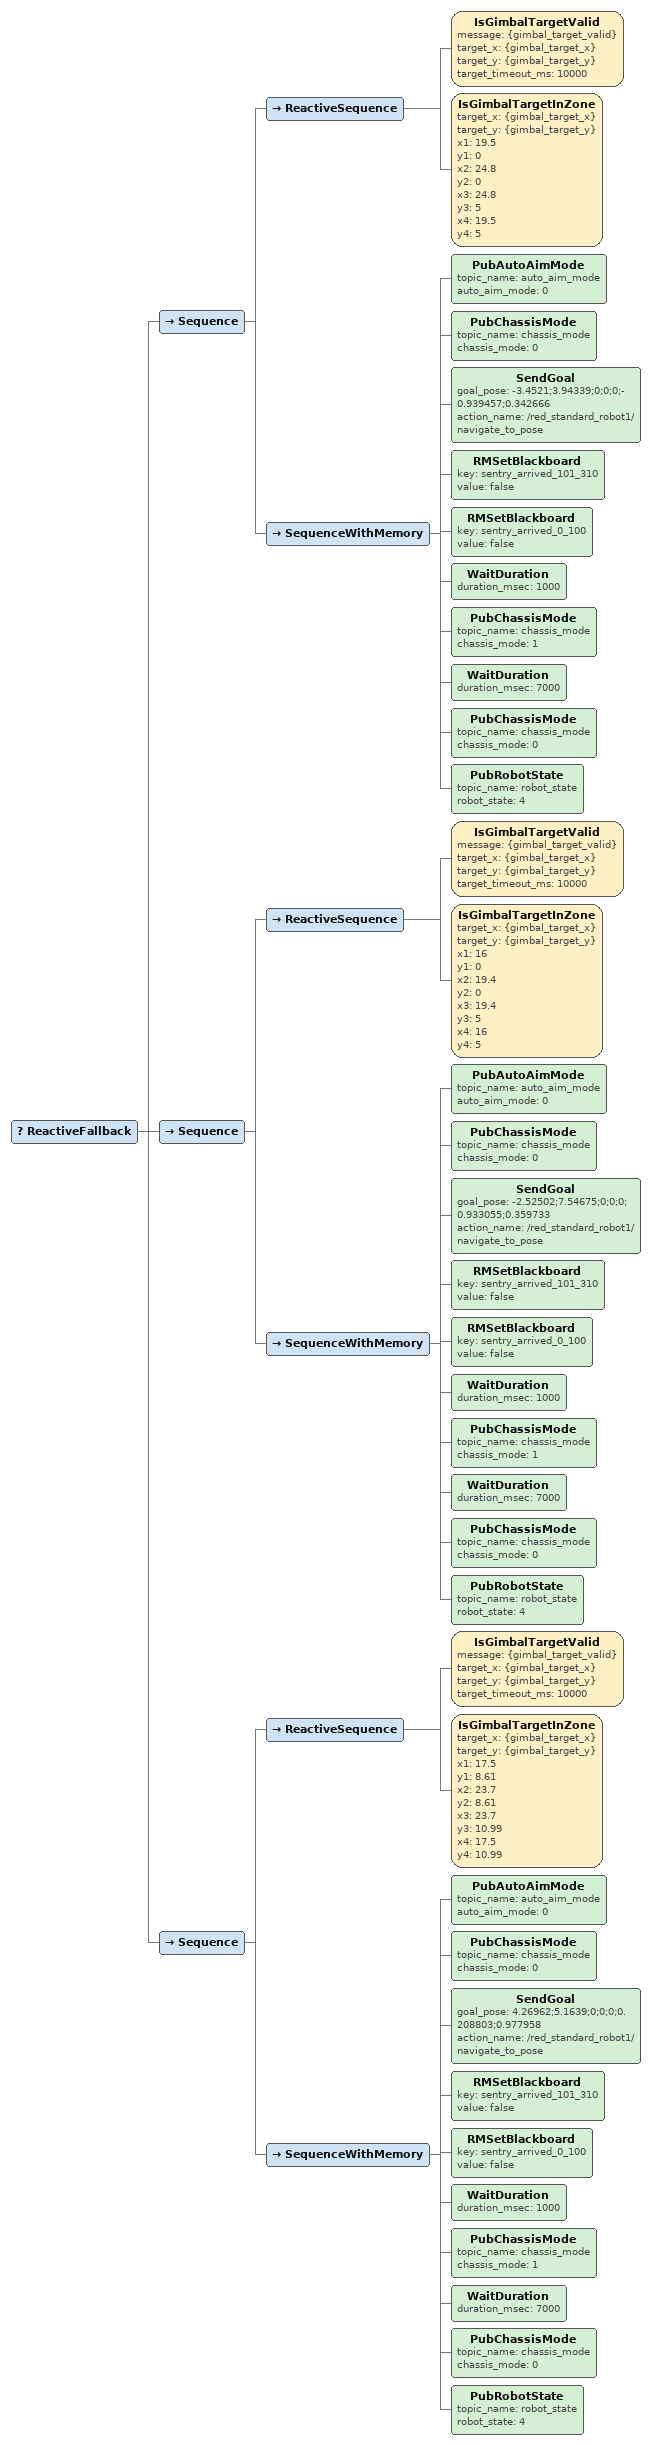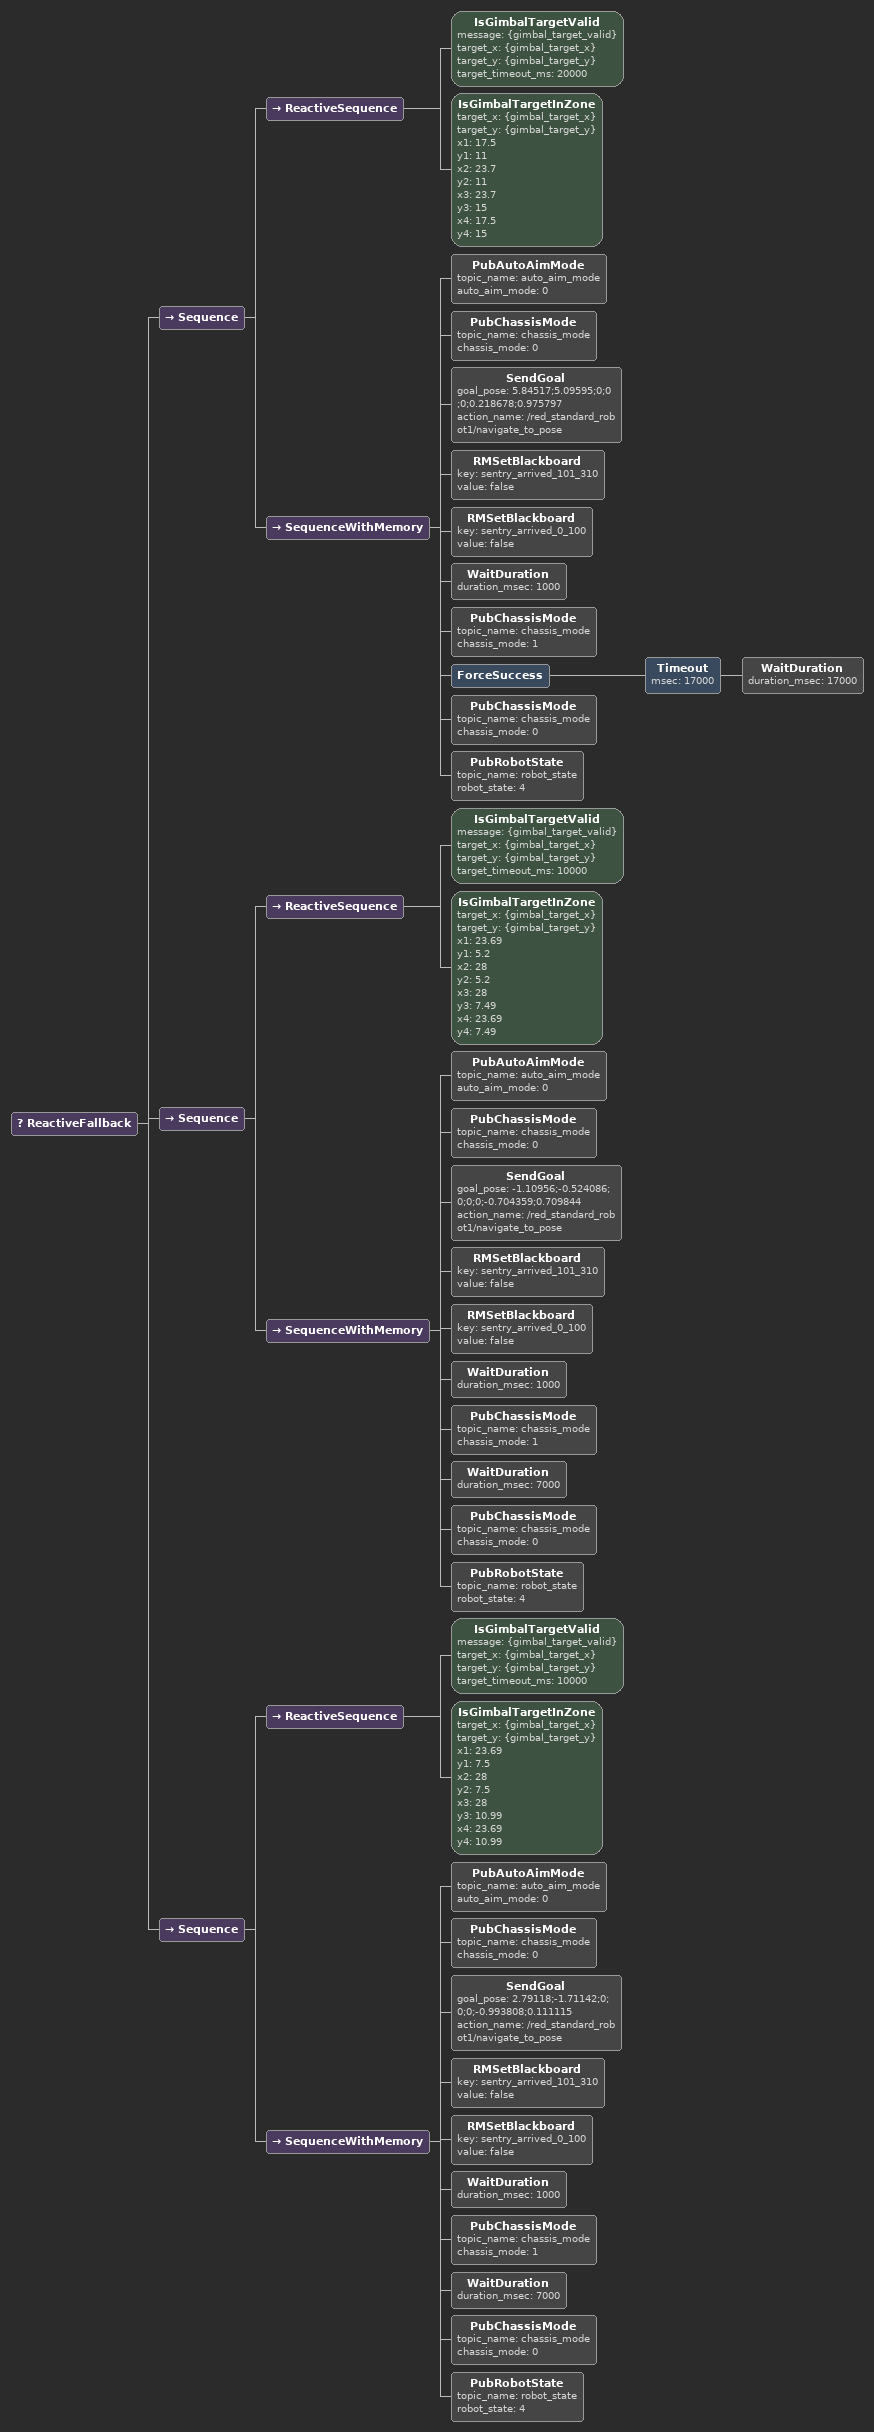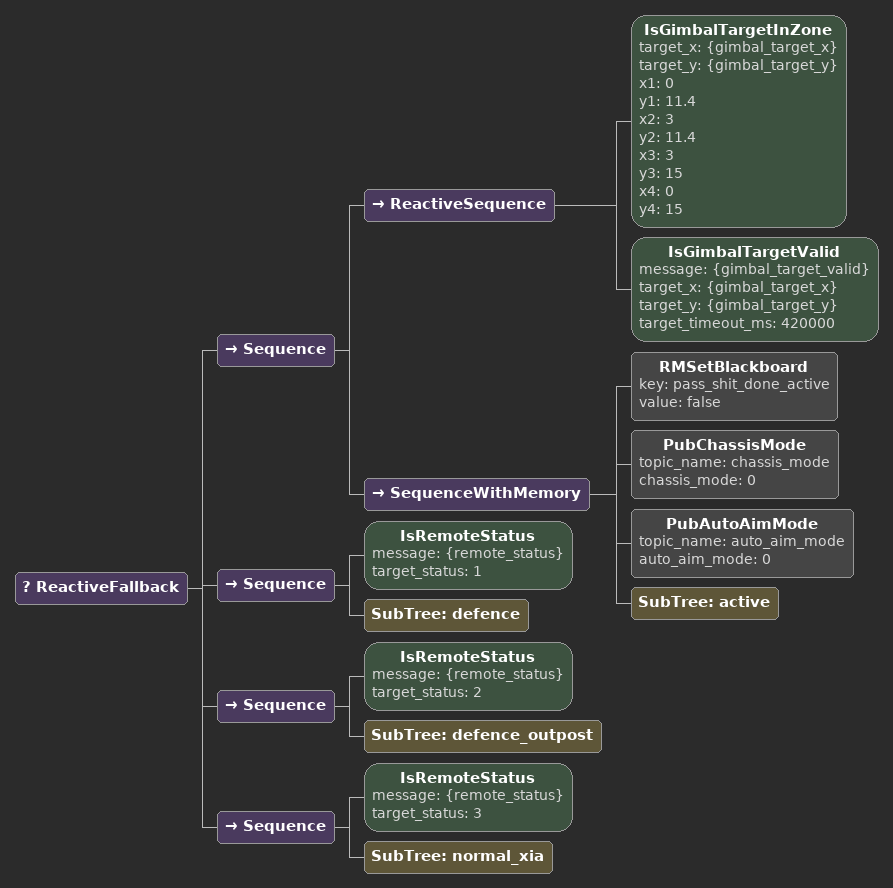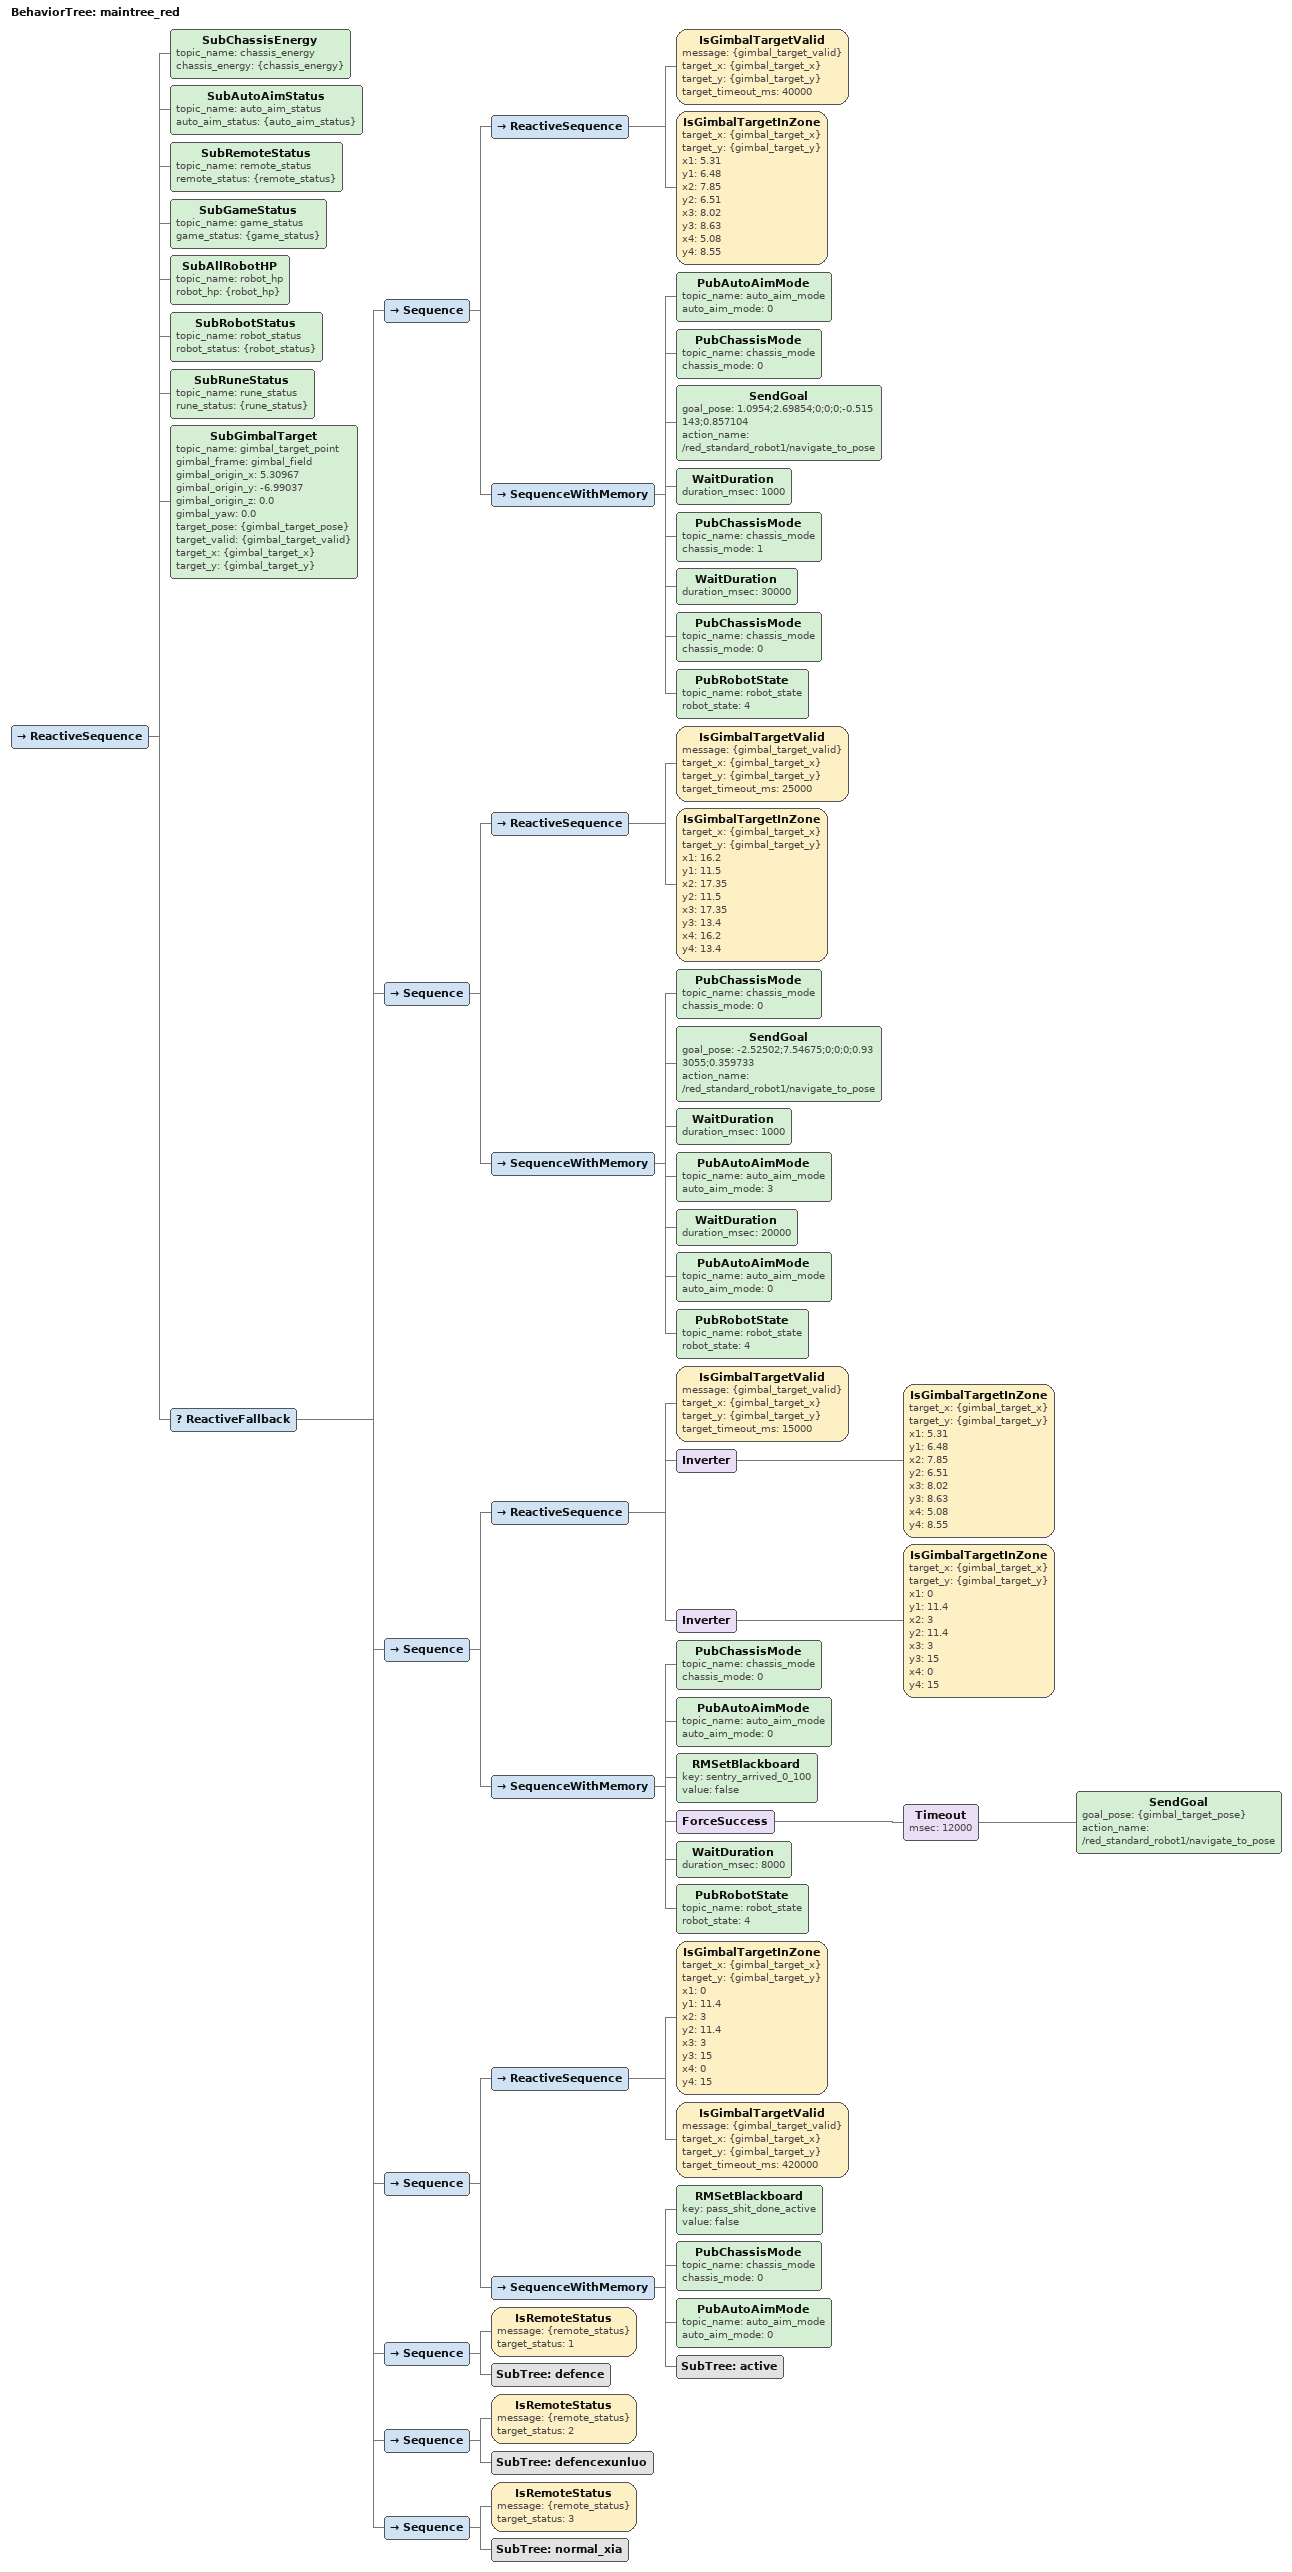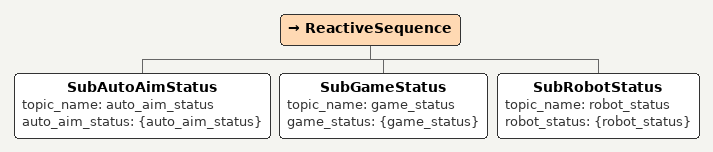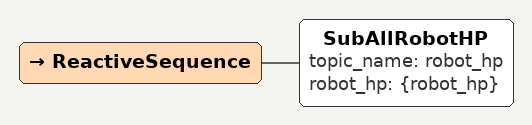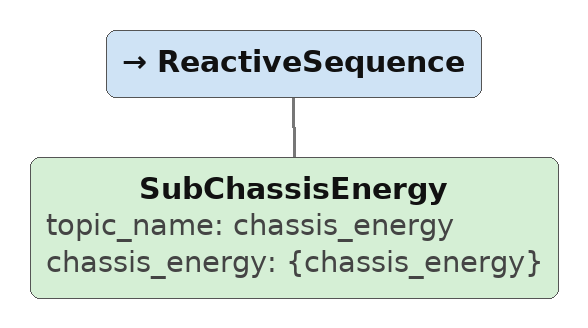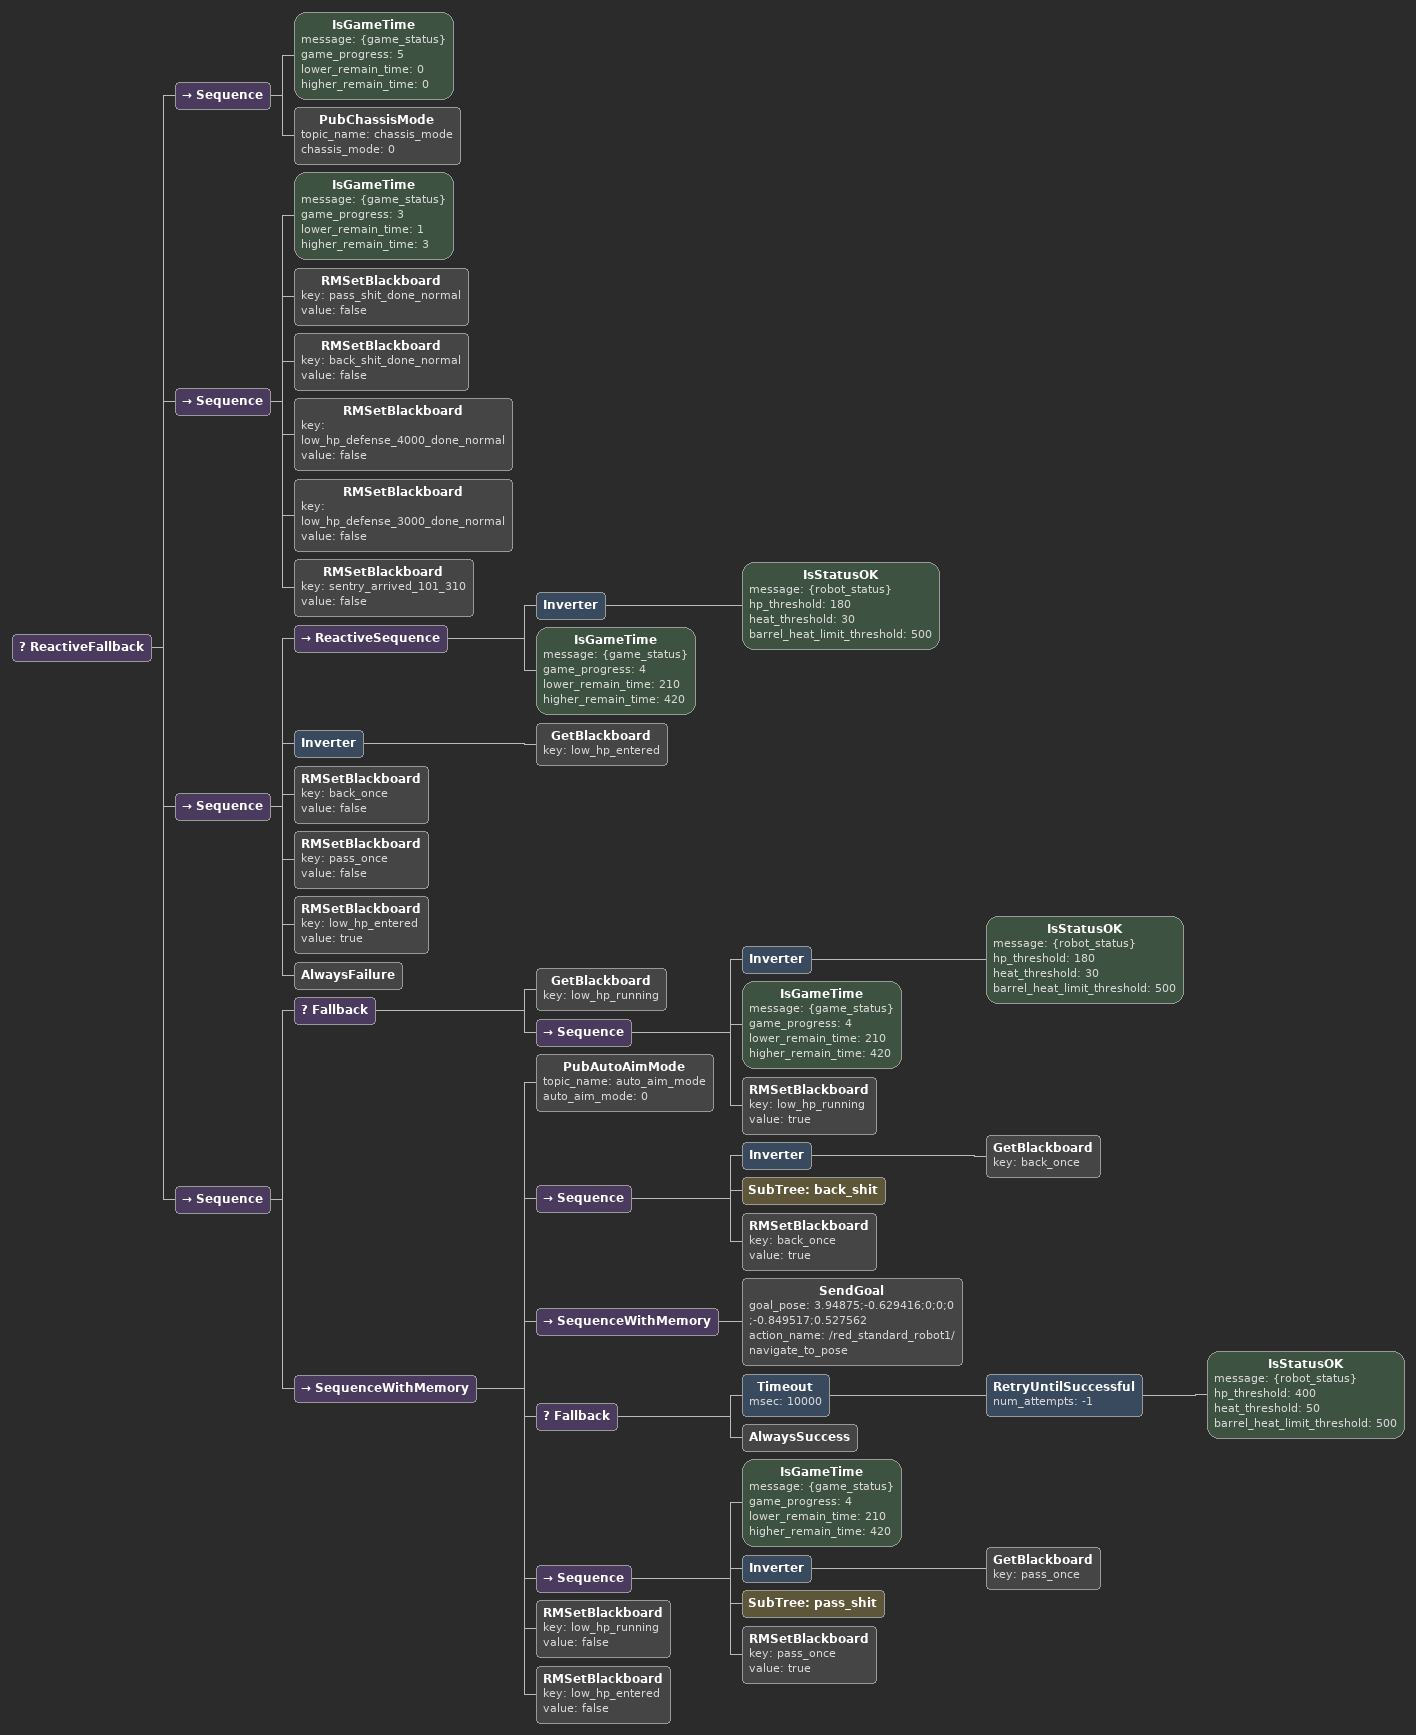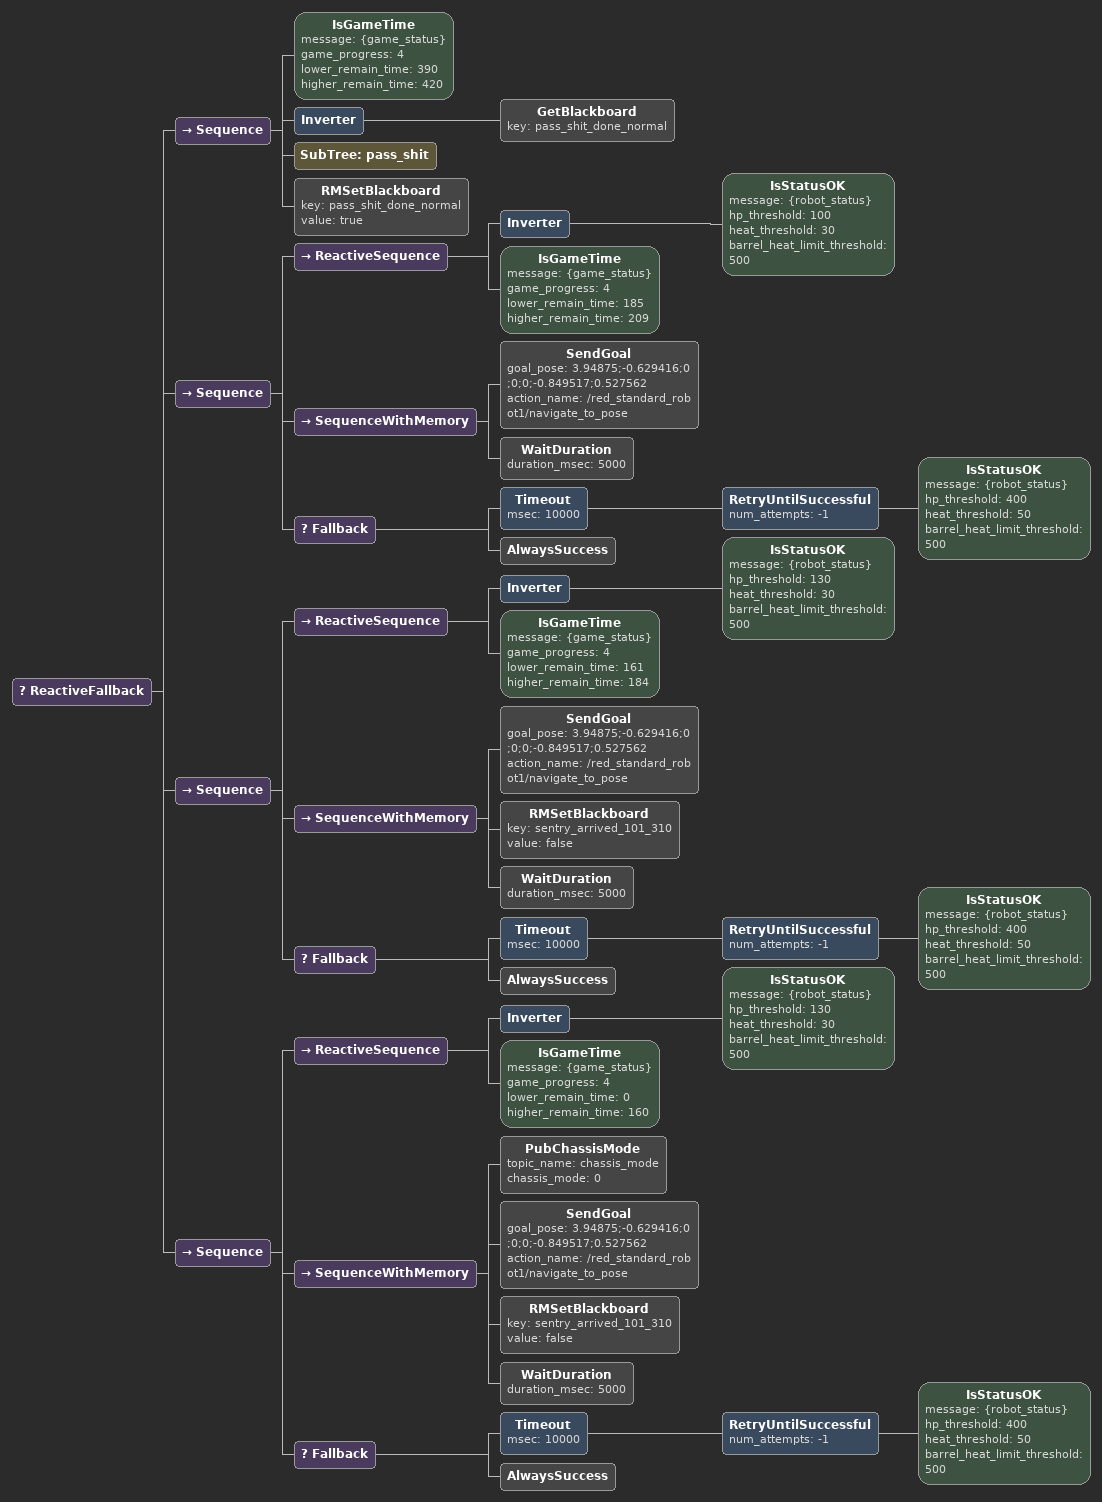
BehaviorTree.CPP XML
<ReactiveFallback>
  <Sequence>
    <ReactiveSequence>
      <IsGimbalTargetValid message="{gimbal_target_valid}" target_x="{gimbal_target_x}" target_y="{gimbal_target_y}" target_timeout_ms="10000"/>
      <IsGimbalTargetInZone target_x="{gimbal_target_x}" target_y="{gimbal_target_y}" x1="19.5" y1="0" x2="24.8" y2="0" x3="24.8" y3="5" x4="19.5" y4="5"/>
    </ReactiveSequence>
    <SequenceWithMemory>
      <PubAutoAimMode topic_name="auto_aim_mode" auto_aim_mode="0"/>
      <PubChassisMode topic_name="chassis_mode" chassis_mode="0"/>
      <SendGoal goal_pose="-3.4521;3.94339;0;0;0;-0.939457;0.342666" action_name="/red_standard_robot1/navigate_to_pose"/>
      <RMSetBlackboard key="sentry_arrived_101_310" value="false"/>
      <RMSetBlackboard key="sentry_arrived_0_100" value="false"/>
      <WaitDuration duration_msec="1000"/>
      <PubChassisMode topic_name="chassis_mode" chassis_mode="1"/>
      <WaitDuration duration_msec="7000"/>
      <PubChassisMode topic_name="chassis_mode" chassis_mode="0"/>
      <PubRobotState topic_name="robot_state" robot_state="4"/>
    </SequenceWithMemory>
  </Sequence>
  <Sequence>
    <ReactiveSequence>
      <IsGimbalTargetValid message="{gimbal_target_valid}" target_x="{gimbal_target_x}" target_y="{gimbal_target_y}" target_timeout_ms="10000"/>
      <IsGimbalTargetInZone target_x="{gimbal_target_x}" target_y="{gimbal_target_y}" x1="16" y1="0" x2="19.4" y2="0" x3="19.4" y3="5" x4="16" y4="5"/>
    </ReactiveSequence>
    <SequenceWithMemory>
      <PubAutoAimMode topic_name="auto_aim_mode" auto_aim_mode="0"/>
      <PubChassisMode topic_name="chassis_mode" chassis_mode="0"/>
      <SendGoal goal_pose="-2.52502;7.54675;0;0;0;0.933055;0.359733" action_name="/red_standard_robot1/navigate_to_pose"/>
      <RMSetBlackboard key="sentry_arrived_101_310" value="false"/>
      <RMSetBlackboard key="sentry_arrived_0_100" value="false"/>
      <WaitDuration duration_msec="1000"/>
      <PubChassisMode topic_name="chassis_mode" chassis_mode="1"/>
      <WaitDuration duration_msec="7000"/>
      <PubChassisMode topic_name="chassis_mode" chassis_mode="0"/>
      <PubRobotState topic_name="robot_state" robot_state="4"/>
    </SequenceWithMemory>
  </Sequence>
  <Sequence>
    <ReactiveSequence>
      <IsGimbalTargetValid message="{gimbal_target_valid}" target_x="{gimbal_target_x}" target_y="{gimbal_target_y}" target_timeout_ms="10000"/>
      <IsGimbalTargetInZone target_x="{gimbal_target_x}" target_y="{gimbal_target_y}" x1="17.5" y1="8.61" x2="23.7" y2="8.61" x3="23.7" y3="10.99" x4="17.5" y4="10.99"/>
    </ReactiveSequence>
    <SequenceWithMemory>
      <PubAutoAimMode topic_name="auto_aim_mode" auto_aim_mode="0"/>
      <PubChassisMode topic_name="chassis_mode" chassis_mode="0"/>
      <SendGoal goal_pose="4.26962;5.1639;0;0;0;0.208803;0.977958" action_name="/red_standard_robot1/navigate_to_pose"/>
      <RMSetBlackboard key="sentry_arrived_101_310" value="false"/>
      <RMSetBlackboard key="sentry_arrived_0_100" value="false"/>
      <WaitDuration duration_msec="1000"/>
      <PubChassisMode topic_name="chassis_mode" chassis_mode="1"/>
      <WaitDuration duration_msec="7000"/>
      <PubChassisMode topic_name="chassis_mode" chassis_mode="0"/>
      <PubRobotState topic_name="robot_state" robot_state="4"/>
    </SequenceWithMemory>
  </Sequence>
</ReactiveFallback>

<ReactiveFallback>
  <Sequence>
    <ReactiveSequence>
      <IsGimbalTargetValid message="{gimbal_target_valid}" target_x="{gimbal_target_x}" target_y="{gimbal_target_y}" target_timeout_ms="20000"/>
      <IsGimbalTargetInZone target_x="{gimbal_target_x}" target_y="{gimbal_target_y}" x1="17.5" y1="11" x2="23.7" y2="11" x3="23.7" y3="15" x4="17.5" y4="15"/>
    </ReactiveSequence>
    <SequenceWithMemory>
      <PubAutoAimMode topic_name="auto_aim_mode" auto_aim_mode="0"/>
      <PubChassisMode topic_name="chassis_mode" chassis_mode="0"/>
      <SendGoal goal_pose="5.84517;5.09595;0;0;0;0.218678;0.975797" action_name="/red_standard_robot1/navigate_to_pose"/>
      <RMSetBlackboard key="sentry_arrived_101_310" value="false"/>
      <RMSetBlackboard key="sentry_arrived_0_100" value="false"/>
      <WaitDuration duration_msec="1000"/>
      <PubChassisMode topic_name="chassis_mode" chassis_mode="1"/>
      <ForceSuccess>
        <Timeout msec="17000">
          <WaitDuration duration_msec="17000"/>
        </Timeout>
      </ForceSuccess>
      <PubChassisMode topic_name="chassis_mode" chassis_mode="0"/>
      <PubRobotState topic_name="robot_state" robot_state="4"/>
    </SequenceWithMemory>
  </Sequence>
  <Sequence>
    <ReactiveSequence>
      <IsGimbalTargetValid message="{gimbal_target_valid}" target_x="{gimbal_target_x}" target_y="{gimbal_target_y}" target_timeout_ms="10000"/>
      <IsGimbalTargetInZone target_x="{gimbal_target_x}" target_y="{gimbal_target_y}" x1="23.69" y1="5.2" x2="28" y2="5.2" x3="28" y3="7.49" x4="23.69" y4="7.49"/>
    </ReactiveSequence>
    <SequenceWithMemory>
      <PubAutoAimMode topic_name="auto_aim_mode" auto_aim_mode="0"/>
      <PubChassisMode topic_name="chassis_mode" chassis_mode="0"/>
      <SendGoal goal_pose="-1.10956;-0.524086;0;0;0;-0.704359;0.709844" action_name="/red_standard_robot1/navigate_to_pose"/>
      <RMSetBlackboard key="sentry_arrived_101_310" value="false"/>
      <RMSetBlackboard key="sentry_arrived_0_100" value="false"/>
      <WaitDuration duration_msec="1000"/>
      <PubChassisMode topic_name="chassis_mode" chassis_mode="1"/>
      <WaitDuration duration_msec="7000"/>
      <PubChassisMode topic_name="chassis_mode" chassis_mode="0"/>
      <PubRobotState topic_name="robot_state" robot_state="4"/>
    </SequenceWithMemory>
  </Sequence>
  <Sequence>
    <ReactiveSequence>
      <IsGimbalTargetValid message="{gimbal_target_valid}" target_x="{gimbal_target_x}" target_y="{gimbal_target_y}" target_timeout_ms="10000"/>
      <IsGimbalTargetInZone target_x="{gimbal_target_x}" target_y="{gimbal_target_y}" x1="23.69" y1="7.5" x2="28" y2="7.5" x3="28" y3="10.99" x4="23.69" y4="10.99"/>
    </ReactiveSequence>
    <SequenceWithMemory>
      <PubAutoAimMode topic_name="auto_aim_mode" auto_aim_mode="0"/>
      <PubChassisMode topic_name="chassis_mode" chassis_mode="0"/>
      <SendGoal goal_pose="2.79118;-1.71142;0;0;0;-0.993808;0.111115" action_name="/red_standard_robot1/navigate_to_pose"/>
      <RMSetBlackboard key="sentry_arrived_101_310" value="false"/>
      <RMSetBlackboard key="sentry_arrived_0_100" value="false"/>
      <WaitDuration duration_msec="1000"/>
      <PubChassisMode topic_name="chassis_mode" chassis_mode="1"/>
      <WaitDuration duration_msec="7000"/>
      <PubChassisMode topic_name="chassis_mode" chassis_mode="0"/>
      <PubRobotState topic_name="robot_state" robot_state="4"/>
    </SequenceWithMemory>
  </Sequence>
</ReactiveFallback>

<ReactiveFallback>
  <Sequence>
    <ReactiveSequence>
      <IsGimbalTargetInZone target_x="{gimbal_target_x}" target_y="{gimbal_target_y}" x1="0" y1="11.4" x2="3" y2="11.4" x3="3" y3="15" x4="0" y4="15"/>
      <IsGimbalTargetValid message="{gimbal_target_valid}" target_x="{gimbal_target_x}" target_y="{gimbal_target_y}" target_timeout_ms="420000"/>
    </ReactiveSequence>
    <SequenceWithMemory>
      <RMSetBlackboard key="pass_shit_done_active" value="false"/>
      <PubChassisMode topic_name="chassis_mode" chassis_mode="0"/>
      <PubAutoAimMode topic_name="auto_aim_mode" auto_aim_mode="0"/>
      <SubTree ID="active"/>
    </SequenceWithMemory>
  </Sequence>
  <Sequence>
    <IsRemoteStatus message="{remote_status}" target_status="1"/>
    <SubTree ID="defence"/>
  </Sequence>
  <Sequence>
    <IsRemoteStatus message="{remote_status}" target_status="2"/>
    <SubTree ID="defence_outpost"/>
  </Sequence>
  <Sequence>
    <IsRemoteStatus message="{remote_status}" target_status="3"/>
    <SubTree ID="normal_xia"/>
  </Sequence>
</ReactiveFallback>

<BehaviorTree ID="maintree_red">
  <ReactiveSequence>
    <SubChassisEnergy topic_name="chassis_energy" chassis_energy="{chassis_energy}"/>
    <SubAutoAimStatus topic_name="auto_aim_status" auto_aim_status="{auto_aim_status}"/>
    <SubRemoteStatus topic_name="remote_status" remote_status="{remote_status}"/>
    <SubGameStatus topic_name="game_status" game_status="{game_status}"/>
    <SubAllRobotHP topic_name="robot_hp" robot_hp="{robot_hp}"/>
    <SubRobotStatus topic_name="robot_status" robot_status="{robot_status}"/>
    <SubRuneStatus topic_name="rune_status" rune_status="{rune_status}"/>
    <SubGimbalTarget topic_name="gimbal_target_point" gimbal_frame="gimbal_field" gimbal_origin_x="5.30967" gimbal_origin_y="-6.99037" gimbal_origin_z="0.0" gimbal_yaw="0.0" target_pose="{gimbal_target_pose}" target_valid="{gimbal_target_valid}" target_x="{gimbal_target_x}" target_y="{gimbal_target_y}"/>
    <ReactiveFallback>
      <Sequence>
        <ReactiveSequence>
          <IsGimbalTargetValid message="{gimbal_target_valid}" target_x="{gimbal_target_x}" target_y="{gimbal_target_y}" target_timeout_ms="40000"/>
          <IsGimbalTargetInZone target_x="{gimbal_target_x}" target_y="{gimbal_target_y}" x1="5.31" y1="6.48" x2="7.85" y2="6.51" x3="8.02" y3="8.63" x4="5.08" y4="8.55"/>
        </ReactiveSequence>
        <SequenceWithMemory>
          <PubAutoAimMode topic_name="auto_aim_mode" auto_aim_mode="0"/>
          <PubChassisMode topic_name="chassis_mode" chassis_mode="0"/>
          <SendGoal goal_pose="1.0954;2.69854;0;0;0;-0.515143;0.857104" action_name="/red_standard_robot1/navigate_to_pose"/>
          <WaitDuration duration_msec="1000"/>
          <PubChassisMode topic_name="chassis_mode" chassis_mode="1"/>
          <WaitDuration duration_msec="30000"/>
          <PubChassisMode topic_name="chassis_mode" chassis_mode="0"/>
          <PubRobotState topic_name="robot_state" robot_state="4"/>
        </SequenceWithMemory>
      </Sequence>
      <Sequence>
        <ReactiveSequence>
          <IsGimbalTargetValid message="{gimbal_target_valid}" target_x="{gimbal_target_x}" target_y="{gimbal_target_y}" target_timeout_ms="25000"/>
          <IsGimbalTargetInZone target_x="{gimbal_target_x}" target_y="{gimbal_target_y}" x1="16.2" y1="11.5" x2="17.35" y2="11.5" x3="17.35" y3="13.4" x4="16.2" y4="13.4"/>
        </ReactiveSequence>
        <SequenceWithMemory>
          <PubChassisMode topic_name="chassis_mode" chassis_mode="0"/>
          <SendGoal goal_pose="-2.52502;7.54675;0;0;0;0.933055;0.359733" action_name="/red_standard_robot1/navigate_to_pose"/>
          <WaitDuration duration_msec="1000"/>
          <PubAutoAimMode topic_name="auto_aim_mode" auto_aim_mode="3"/>
          <WaitDuration duration_msec="20000"/>
          <PubAutoAimMode topic_name="auto_aim_mode" auto_aim_mode="0"/>
          <PubRobotState topic_name="robot_state" robot_state="4"/>
        </SequenceWithMemory>
      </Sequence>
      <Sequence>
        <ReactiveSequence>
          <IsGimbalTargetValid message="{gimbal_target_valid}" target_x="{gimbal_target_x}" target_y="{gimbal_target_y}" target_timeout_ms="15000"/>
          <Inverter>
            <IsGimbalTargetInZone target_x="{gimbal_target_x}" target_y="{gimbal_target_y}" x1="5.31" y1="6.48" x2="7.85" y2="6.51" x3="8.02" y3="8.63" x4="5.08" y4="8.55"/>
          </Inverter>
          <Inverter>
            <IsGimbalTargetInZone target_x="{gimbal_target_x}" target_y="{gimbal_target_y}" x1="0" y1="11.4" x2="3" y2="11.4" x3="3" y3="15" x4="0" y4="15"/>
          </Inverter>
        </ReactiveSequence>
        <SequenceWithMemory>
          <PubChassisMode topic_name="chassis_mode" chassis_mode="0"/>
          <PubAutoAimMode topic_name="auto_aim_mode" auto_aim_mode="0"/>
          <RMSetBlackboard key="sentry_arrived_0_100" value="false"/>
          <ForceSuccess>
            <Timeout msec="12000">
              <SendGoal goal_pose="{gimbal_target_pose}" action_name="/red_standard_robot1/navigate_to_pose"/>
            </Timeout>
          </ForceSuccess>
          <WaitDuration duration_msec="8000"/>
          <PubRobotState topic_name="robot_state" robot_state="4"/>
        </SequenceWithMemory>
      </Sequence>
      <Sequence>
        <ReactiveSequence>
          <IsGimbalTargetInZone target_x="{gimbal_target_x}" target_y="{gimbal_target_y}" x1="0" y1="11.4" x2="3" y2="11.4" x3="3" y3="15" x4="0" y4="15"/>
          <IsGimbalTargetValid message="{gimbal_target_valid}" target_x="{gimbal_target_x}" target_y="{gimbal_target_y}" target_timeout_ms="420000"/>
        </ReactiveSequence>
        <SequenceWithMemory>
          <RMSetBlackboard key="pass_shit_done_active" value="false"/>
          <PubChassisMode topic_name="chassis_mode" chassis_mode="0"/>
          <PubAutoAimMode topic_name="auto_aim_mode" auto_aim_mode="0"/>
          <SubTree ID="active"/>
        </SequenceWithMemory>
      </Sequence>
      <Sequence>
        <IsRemoteStatus message="{remote_status}" target_status="1"/>
        <SubTree ID="defence"/>
      </Sequence>
      <Sequence>
        <IsRemoteStatus message="{remote_status}" target_status="2"/>
        <SubTree ID="defencexunluo"/>
      </Sequence>
      <Sequence>
        <IsRemoteStatus message="{remote_status}" target_status="3"/>
        <SubTree ID="normal_xia"/>
      </Sequence>
    </ReactiveFallback>
  </ReactiveSequence>
</BehaviorTree>

<ReactiveSequence>
  <SubAutoAimStatus topic_name="auto_aim_status" auto_aim_status="{auto_aim_status}"/>
  <SubGameStatus topic_name="game_status" game_status="{game_status}"/>
  <SubRobotStatus topic_name="robot_status" robot_status="{robot_status}"/>
</ReactiveSequence>

<ReactiveSequence>
  <SubAllRobotHP topic_name="robot_hp" robot_hp="{robot_hp}"/>
</ReactiveSequence>

<ReactiveSequence>
  <SubChassisEnergy topic_name="chassis_energy" chassis_energy="{chassis_energy}"/>
</ReactiveSequence>

<ReactiveFallback>
  <Sequence>
    <IsGameTime message="{game_status}" game_progress="5" lower_remain_time="0" higher_remain_time="0"/>
    <PubChassisMode topic_name="chassis_mode" chassis_mode="0"/>
  </Sequence>
  <Sequence>
    <IsGameTime message="{game_status}" game_progress="3" lower_remain_time="1" higher_remain_time="3"/>
    <RMSetBlackboard key="pass_shit_done_normal" value="false"/>
    <RMSetBlackboard key="back_shit_done_normal" value="false"/>
    <RMSetBlackboard key="low_hp_defense_4000_done_normal" value="false"/>
    <RMSetBlackboard key="low_hp_defense_3000_done_normal" value="false"/>
    <RMSetBlackboard key="sentry_arrived_101_310" value="false"/>
  </Sequence>
  <Sequence>
    <ReactiveSequence>
      <Inverter>
        <IsStatusOK message="{robot_status}" hp_threshold="180" heat_threshold="30" barrel_heat_limit_threshold="500"/>
      </Inverter>
      <IsGameTime message="{game_status}" game_progress="4" lower_remain_time="210" higher_remain_time="420"/>
    </ReactiveSequence>
    <Inverter>
      <GetBlackboard key="low_hp_entered"/>
    </Inverter>
    <RMSetBlackboard key="back_once" value="false"/>
    <RMSetBlackboard key="pass_once" value="false"/>
    <RMSetBlackboard key="low_hp_entered" value="true"/>
    <AlwaysFailure/>
  </Sequence>
  <Sequence>
    <Fallback>
      <GetBlackboard key="low_hp_running"/>
      <Sequence>
        <Inverter>
          <IsStatusOK message="{robot_status}" hp_threshold="180" heat_threshold="30" barrel_heat_limit_threshold="500"/>
        </Inverter>
        <IsGameTime message="{game_status}" game_progress="4" lower_remain_time="210" higher_remain_time="420"/>
        <RMSetBlackboard key="low_hp_running" value="true"/>
      </Sequence>
    </Fallback>
    <SequenceWithMemory>
      <PubAutoAimMode topic_name="auto_aim_mode" auto_aim_mode="0"/>
      <Sequence>
        <Inverter>
          <GetBlackboard key="back_once"/>
        </Inverter>
        <SubTree ID="back_shit"/>
        <RMSetBlackboard key="back_once" value="true"/>
      </Sequence>
      <SequenceWithMemory>
        <SendGoal goal_pose="3.94875;-0.629416;0;0;0;-0.849517;0.527562" action_name="/red_standard_robot1/navigate_to_pose"/>
      </SequenceWithMemory>
      <Fallback>
        <Timeout msec="10000">
          <RetryUntilSuccessful num_attempts="-1">
            <IsStatusOK message="{robot_status}" hp_threshold="400" heat_threshold="50" barrel_heat_limit_threshold="500"/>
          </RetryUntilSuccessful>
        </Timeout>
        <AlwaysSuccess/>
      </Fallback>
      <Sequence>
        <IsGameTime message="{game_status}" game_progress="4" lower_remain_time="210" higher_remain_time="420"/>
        <Inverter>
          <GetBlackboard key="pass_once"/>
        </Inverter>
        <SubTree ID="pass_shit"/>
        <RMSetBlackboard key="pass_once" value="true"/>
      </Sequence>
      <RMSetBlackboard key="low_hp_running" value="false"/>
      <RMSetBlackboard key="low_hp_entered" value="false"/>
    </SequenceWithMemory>
  </Sequence>
</ReactiveFallback>

<ReactiveFallback>
  <Sequence>
    <IsGameTime message="{game_status}" game_progress="4" lower_remain_time="390" higher_remain_time="420"/>
    <Inverter>
      <GetBlackboard key="pass_shit_done_normal"/>
    </Inverter>
    <SubTree ID="pass_shit"/>
    <RMSetBlackboard key="pass_shit_done_normal" value="true"/>
  </Sequence>
  <Sequence>
    <ReactiveSequence>
      <Inverter>
        <IsStatusOK message="{robot_status}" hp_threshold="100" heat_threshold="30" barrel_heat_limit_threshold="500"/>
      </Inverter>
      <IsGameTime message="{game_status}" game_progress="4" lower_remain_time="185" higher_remain_time="209"/>
    </ReactiveSequence>
    <SequenceWithMemory>
      <SendGoal goal_pose="3.94875;-0.629416;0;0;0;-0.849517;0.527562" action_name="/red_standard_robot1/navigate_to_pose"/>
      <WaitDuration duration_msec="5000"/>
    </SequenceWithMemory>
    <Fallback>
      <Timeout msec="10000">
        <RetryUntilSuccessful num_attempts="-1">
          <IsStatusOK message="{robot_status}" hp_threshold="400" heat_threshold="50" barrel_heat_limit_threshold="500"/>
        </RetryUntilSuccessful>
      </Timeout>
      <AlwaysSuccess/>
    </Fallback>
  </Sequence>
  <Sequence>
    <ReactiveSequence>
      <Inverter>
        <IsStatusOK message="{robot_status}" hp_threshold="130" heat_threshold="30" barrel_heat_limit_threshold="500"/>
      </Inverter>
      <IsGameTime message="{game_status}" game_progress="4" lower_remain_time="161" higher_remain_time="184"/>
    </ReactiveSequence>
    <SequenceWithMemory>
      <SendGoal goal_pose="3.94875;-0.629416;0;0;0;-0.849517;0.527562" action_name="/red_standard_robot1/navigate_to_pose"/>
      <RMSetBlackboard key="sentry_arrived_101_310" value="false"/>
      <WaitDuration duration_msec="5000"/>
    </SequenceWithMemory>
    <Fallback>
      <Timeout msec="10000">
        <RetryUntilSuccessful num_attempts="-1">
          <IsStatusOK message="{robot_status}" hp_threshold="400" heat_threshold="50" barrel_heat_limit_threshold="500"/>
        </RetryUntilSuccessful>
      </Timeout>
      <AlwaysSuccess/>
    </Fallback>
  </Sequence>
  <Sequence>
    <ReactiveSequence>
      <Inverter>
        <IsStatusOK message="{robot_status}" hp_threshold="130" heat_threshold="30" barrel_heat_limit_threshold="500"/>
      </Inverter>
      <IsGameTime message="{game_status}" game_progress="4" lower_remain_time="0" higher_remain_time="160"/>
    </ReactiveSequence>
    <SequenceWithMemory>
      <PubChassisMode topic_name="chassis_mode" chassis_mode="0"/>
      <SendGoal goal_pose="3.94875;-0.629416;0;0;0;-0.849517;0.527562" action_name="/red_standard_robot1/navigate_to_pose"/>
      <RMSetBlackboard key="sentry_arrived_101_310" value="false"/>
      <WaitDuration duration_msec="5000"/>
    </SequenceWithMemory>
    <Fallback>
      <Timeout msec="10000">
        <RetryUntilSuccessful num_attempts="-1">
          <IsStatusOK message="{robot_status}" hp_threshold="400" heat_threshold="50" barrel_heat_limit_threshold="500"/>
        </RetryUntilSuccessful>
      </Timeout>
      <AlwaysSuccess/>
    </Fallback>
  </Sequence>
</ReactiveFallback>
